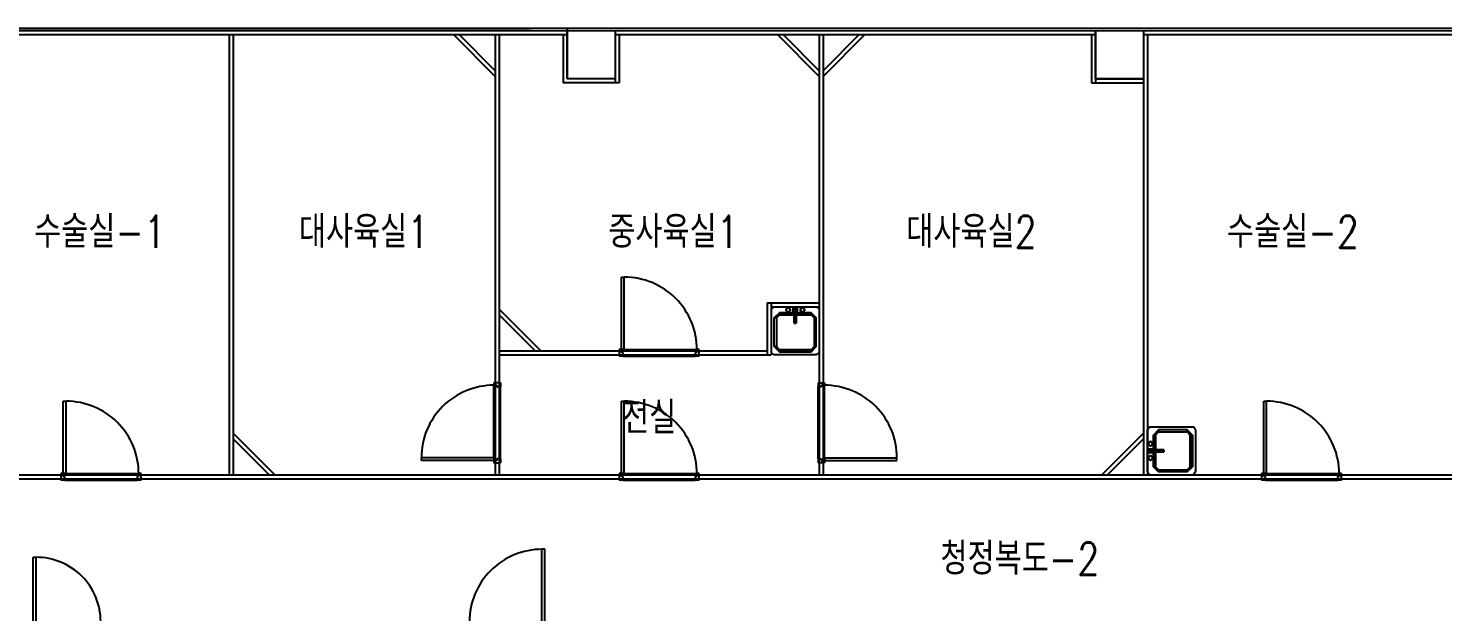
# Model space of a CAD drawing. Header units: millimetres. Extents: x 592430 to 684586, y -483905 to -416366.
# Drawn here: x 653999 to 671673, y -434768 to -427478 of the extents above; entities that cross this region are included whole.
import ezdxf

# ---------------------------------------------------------------- set-up
doc = ezdxf.new("R2010")
doc.units = ezdxf.units.MM
doc.header["$LTSCALE"] = 500
doc.layers.add('동물실', color=9, linetype='Continuous')
doc.styles.add('GHD', font='simple.shx', dxfattribs={"bigfont": 'whgtxt.shx'})

# ---------------------------------------------------------------- blocks, each defined once
blk = doc.blocks.new('SINK')
at = {"layer": '동물실'}
for p, q in [((0, 262), (25, 300)), ((0, 262), (0, -262)), ((25, 300), (575, 300)), ((76, 198), (140, 262)), ((140, 262), (76, 198)), ((76, -198), (76, 198)), ((102, 198), (76, 198)), ((76, 198), (76, -198)), ((102, 198), (76, 198)), ((140, 236), (102, 198)), ((102, 198), (140, 236)), ((102, 198), (102, -198)), ((102, -198), (102, 198)), ((498, 262), (140, 262)), ((140, 262), (140, 236)), ((498, 262), (140, 262)), ((140, 236), (140, 262)), ((140, 236), (498, 236)), ((140, 236), (498, 236)), ((498, 262), (562, 198)), ((498, 236), (498, 262)), ((498, 262), (562, 198)), ((498, 236), (498, 262)), ((498, 236), (536, 198)), ((536, 198), (498, 236)), ((536, -198), (536, 198)), ((562, 198), (536, 198)), ((536, 198), (536, -198)), ((536, 198), (562, 198)), ((562, 198), (562, -198)), ((562, -198), (562, 198)), ((600, 262), (575, 300)), ((600, -262), (600, 262)), ((13, 89), (14, 96)), ((14, 96), (13, 89)), ((13, 89), (14, 96)), ((14, 96), (13, 89)), ((14, 82), (13, 89)), ((13, 89), (14, 82)), ((14, 82), (13, 89)), ((13, 89), (14, 82)), ((25, 13), (13, 25)), ((13, 25), (13, -25)), ((76, 25), (13, 25)), ((25, 13), (13, 25)), ((14, 96), (16, 102)), ((16, 102), (14, 96)), ((14, 96), (16, 102)), ((16, 102), (14, 96)), ((16, 76), (14, 82)), ((14, 82), (16, 76)), ((16, 76), (14, 82)), ((14, 82), (16, 76)), ((16, 102), (20, 107)), ((20, 107), (16, 102)), ((16, 102), (20, 107)), ((20, 107), (16, 102)), ((20, 71), (16, 76)), ((16, 76), (20, 71)), ((20, 71), (16, 76)), ((16, 76), (20, 71)), ((20, 107), (25, 111)), ((25, 111), (20, 107)), ((20, 107), (25, 111)), ((25, 111), (20, 107)), ((25, 67), (20, 71)), ((20, 71), (25, 67)), ((25, 67), (20, 71)), ((20, 71), (25, 67)), ((25, 111), (32, 114)), ((32, 114), (25, 111)), ((25, 111), (32, 114)), ((32, 114), (25, 111)), ((32, 64), (25, 67)), ((25, 67), (32, 64)), ((32, 64), (25, 67)), ((25, 67), (32, 64)), ((25, 13), (25, -13)), ((89, 13), (25, 13)), ((25, 13), (25, -13)), ((25, 13), (64, 13)), ((89, 13), (25, 13)), ((32, 114), (38, 115)), ((38, 115), (32, 114)), ((32, 114), (38, 115)), ((38, 115), (32, 114)), ((38, 64), (32, 64)), ((32, 64), (38, 64)), ((38, 64), (32, 64)), ((32, 64), (38, 64)), ((38, 115), (45, 114)), ((45, 114), (38, 115)), ((38, 115), (45, 114)), ((45, 114), (38, 115)), ((38, 64), (45, 64)), ((45, 64), (38, 64)), ((38, 64), (45, 64)), ((45, 64), (38, 64)), ((45, 114), (51, 111)), ((51, 111), (45, 114)), ((45, 114), (51, 111)), ((51, 111), (45, 114)), ((51, 67), (45, 64)), ((45, 64), (51, 67)), ((51, 67), (45, 64)), ((45, 64), (51, 67)), ((51, 111), (56, 107)), ((56, 107), (51, 111)), ((51, 111), (56, 107)), ((56, 107), (51, 111)), ((56, 71), (51, 67)), ((51, 67), (56, 71)), ((56, 71), (51, 67)), ((51, 67), (56, 71)), ((56, 107), (60, 102)), ((60, 102), (56, 107)), ((56, 107), (60, 102)), ((60, 102), (56, 107)), ((60, 76), (56, 71)), ((56, 71), (60, 76)), ((60, 76), (56, 71)), ((56, 71), (60, 76)), ((60, 102), (63, 96)), ((63, 96), (60, 102)), ((60, 102), (63, 96)), ((63, 96), (60, 102)), ((63, 82), (60, 76)), ((60, 76), (63, 82)), ((63, 82), (60, 76)), ((60, 76), (63, 82)), ((63, 96), (64, 89)), ((64, 89), (63, 96)), ((63, 96), (64, 89)), ((64, 89), (63, 96)), ((64, 89), (63, 82)), ((63, 82), (64, 89)), ((64, 89), (63, 82)), ((63, 82), (64, 89)), ((76, 25), (64, 13)), ((64, 13), (76, 25)), ((64, 13), (64, -13)), ((102, 13), (64, 13)), ((64, 13), (64, -13)), ((102, 13), (64, 13)), ((76, -25), (76, 25)), ((89, 13), (204, 13)), ((89, -13), (89, 13)), ((89, -13), (89, 13)), ((89, 13), (102, 13)), ((102, 13), (89, 13)), ((89, 13), (204, 13)), ((102, 13), (204, 13)), ((102, 13), (102, -13)), ((102, -13), (102, 13)), ((204, 13), (102, 13)), ((204, 13), (204, -13)), ((204, 13), (204, -13)), ((204, -13), (204, 13)), ((204, 13), (204, -13)), ((25, -13), (13, -25)), ((25, -13), (13, -25)), ((13, -25), (76, -25)), ((13, -89), (14, -82)), ((14, -82), (13, -89)), ((13, -89), (14, -82)), ((14, -82), (13, -89)), ((14, -96), (13, -89)), ((13, -89), (14, -96)), ((14, -96), (13, -89)), ((13, -89), (14, -96)), ((14, -82), (16, -76)), ((16, -76), (14, -82)), ((14, -82), (16, -76)), ((16, -76), (14, -82)), ((16, -102), (14, -96)), ((14, -96), (16, -102)), ((16, -102), (14, -96)), ((14, -96), (16, -102)), ((16, -76), (20, -71)), ((20, -71), (16, -76)), ((16, -76), (20, -71)), ((20, -71), (16, -76)), ((20, -107), (16, -102)), ((16, -102), (20, -107)), ((20, -107), (16, -102)), ((16, -102), (20, -107)), ((20, -71), (25, -67)), ((25, -67), (20, -71)), ((20, -71), (25, -67)), ((25, -67), (20, -71)), ((25, -111), (20, -107)), ((20, -107), (25, -111)), ((25, -111), (20, -107)), ((20, -107), (25, -111)), ((25, -13), (89, -13)), ((25, -13), (64, -13)), ((89, -13), (25, -13)), ((25, -67), (32, -64)), ((32, -64), (25, -67)), ((25, -67), (32, -64)), ((32, -64), (25, -67)), ((32, -114), (25, -111)), ((25, -111), (32, -114)), ((32, -114), (25, -111)), ((25, -111), (32, -114)), ((32, -64), (38, -64)), ((38, -64), (32, -64)), ((32, -64), (38, -64)), ((38, -64), (32, -64)), ((38, -115), (32, -114)), ((32, -114), (38, -115)), ((38, -115), (32, -114)), ((32, -114), (38, -115)), ((38, -64), (45, -64)), ((45, -64), (38, -64)), ((38, -64), (45, -64)), ((45, -64), (38, -64)), ((45, -114), (38, -115)), ((38, -115), (45, -114)), ((45, -114), (38, -115)), ((38, -115), (45, -114)), ((45, -64), (51, -67)), ((51, -67), (45, -64)), ((45, -64), (51, -67)), ((51, -67), (45, -64)), ((51, -111), (45, -114)), ((45, -114), (51, -111)), ((51, -111), (45, -114)), ((45, -114), (51, -111)), ((51, -67), (56, -71)), ((56, -71), (51, -67)), ((51, -67), (56, -71)), ((56, -71), (51, -67)), ((56, -107), (51, -111)), ((51, -111), (56, -107)), ((56, -107), (51, -111)), ((51, -111), (56, -107)), ((56, -71), (60, -76)), ((60, -76), (56, -71)), ((56, -71), (60, -76)), ((60, -76), (56, -71)), ((60, -102), (56, -107)), ((56, -107), (60, -102)), ((60, -102), (56, -107)), ((56, -107), (60, -102)), ((60, -76), (63, -82)), ((63, -82), (60, -76)), ((60, -76), (63, -82)), ((63, -82), (60, -76)), ((63, -96), (60, -102)), ((60, -102), (63, -96)), ((63, -96), (60, -102)), ((60, -102), (63, -96)), ((63, -82), (64, -89)), ((63, -82), (64, -89)), ((64, -89), (63, -82)), ((63, -82), (64, -89)), ((64, -89), (63, -96)), ((63, -96), (64, -89)), ((64, -89), (63, -96)), ((63, -96), (64, -89)), ((64, -13), (76, -25)), ((76, -25), (64, -13)), ((64, -13), (102, -13)), ((64, -13), (102, -13)), ((204, -13), (89, -13)), ((102, -13), (89, -13)), ((89, -13), (204, -13)), ((102, -13), (89, -13)), ((204, -13), (102, -13)), ((204, -13), (102, -13)), ((0, -262), (25, -300)), ((25, -300), (575, -300)), ((140, -262), (76, -198)), ((76, -198), (102, -198)), ((76, -198), (140, -262)), ((102, -198), (76, -198)), ((102, -198), (140, -236)), ((140, -236), (102, -198)), ((140, -236), (498, -236)), ((140, -262), (140, -236)), ((140, -236), (498, -236)), ((140, -262), (140, -236)), ((498, -262), (140, -262)), ((498, -262), (140, -262)), ((562, -198), (498, -262)), ((498, -236), (536, -198)), ((498, -262), (562, -198)), ((536, -198), (498, -236)), ((498, -236), (498, -262)), ((498, -236), (498, -262)), ((536, -198), (562, -198)), ((536, -198), (562, -198)), ((600, -262), (575, -300))]:
    blk.add_line(p, q, dxfattribs=at)

msp = doc.modelspace()

# ---------------------------------------------------------------- linework, layer by layer
at = {"layer": '동물실', "color": 251}
for p, q in [((660283, -427479), (624833, -427479)), ((651433, -427508), (660733, -427508)), ((683963, -427478), (660283, -427479)), ((660733, -427479), (660733, -428108)), ((660733, -428108), (660733, -427508)), ((660733, -427508), (660733, -428108)), ((660733, -427508), (661333, -427508)), ((660733, -428108), (660733, -427508)), ((660733, -427508), (661333, -427508)), ((661333, -427508), (667333, -427508)), ((661333, -427508), (661333, -428158)), ((661333, -427508), (661333, -428108)), ((661333, -427508), (661333, -428108)), ((667333, -427508), (667333, -428158)), ((667333, -427508), (667933, -427508)), ((667333, -428108), (667333, -427508)), ((667333, -427508), (667933, -427508)), ((667333, -428108), (667333, -427508)), ((667933, -427508), (667933, -433058)), ((667933, -427508), (683333, -427508)), ((667933, -427508), (667933, -428108)), ((667933, -427508), (667933, -428108)), ((651433, -427558), (660733, -427558)), ((656508, -427558), (656508, -433058)), ((656558, -427558), (656558, -433058)), ((659312, -427558), (659833, -428079)), ((659383, -427558), (659833, -428008)), ((659833, -427558), (659833, -433058)), ((659883, -427558), (659883, -433058)), ((660683, -427558), (660683, -428158)), ((661333, -427558), (667333, -427558)), ((661383, -427558), (661383, -428158)), ((663362, -427558), (663883, -428079)), ((663433, -427558), (663883, -428008)), ((663883, -427558), (663883, -433058)), ((663933, -427558), (663933, -433058)), ((664383, -427558), (663933, -428008)), ((664453, -427558), (663933, -428079)), ((667283, -427558), (667283, -428158)), ((667933, -427558), (683283, -427558)), ((667933, -427558), (667933, -433058)), ((667983, -427558), (667983, -433058)), ((667983, -427558), (667983, -433058)), ((661383, -428158), (660683, -428158)), ((661333, -428108), (660733, -428108)), ((661333, -428108), (660733, -428108)), ((661333, -428108), (660733, -428108)), ((667283, -428158), (667933, -428158)), ((667333, -428108), (667933, -428108)), ((667933, -428108), (667333, -428108)), ((667933, -428108), (667333, -428108)), ((661412, -431493), (661412, -430588)), ((661412, -430588), (661447, -430588)), ((661447, -431493), (661447, -430588)), ((660403, -431508), (659883, -430988)), ((663233, -430908), (663883, -430908)), ((663233, -430908), (663233, -431558)), ((663283, -430908), (663283, -431558)), ((663283, -430958), (663883, -430958)), ((660333, -431508), (659883, -431058)), ((659883, -431508), (663233, -431508)), ((659883, -431558), (663283, -431558)), ((661412, -431493), (661383, -431493)), ((661383, -431493), (661383, -431573)), ((661383, -431508), (661383, -431558)), ((661383, -431508), (661383, -431558)), ((661433, -431573), (661383, -431573)), ((661412, -431529), (661412, -431493)), ((661447, -431493), (661412, -431493)), ((661433, -431529), (661412, -431529)), ((661433, -431573), (661433, -431529)), ((661433, -431573), (662333, -431573)), ((661447, -431493), (662353, -431493)), ((662333, -431529), (662333, -431573)), ((662353, -431529), (662333, -431529)), ((662353, -431529), (662333, -431529)), ((662383, -431573), (662333, -431573)), ((662353, -431493), (662353, -431529)), ((662383, -431493), (662353, -431493)), ((662383, -431573), (662383, -431493)), ((662383, -431558), (662383, -431508)), ((659818, -431908), (659818, -431938)), ((659898, -431908), (659818, -431908)), ((659818, -431938), (659854, -431938)), ((659818, -432844), (659818, -431938)), ((659883, -431908), (659833, -431908)), ((659854, -431938), (659854, -431958)), ((659854, -431938), (659854, -431958)), ((659898, -431908), (659898, -431958)), ((663868, -431908), (663948, -431908)), ((663868, -431908), (663868, -431958)), ((663883, -431908), (663933, -431908)), ((663912, -431938), (663912, -431958)), ((663948, -431938), (663912, -431938)), ((663912, -431938), (663912, -431958)), ((663948, -431908), (663948, -431938)), ((663948, -432844), (663948, -431938)), ((659854, -431958), (659898, -431958)), ((659898, -432859), (659898, -431958)), ((663912, -431958), (663868, -431958)), ((663868, -432859), (663868, -431958)), ((654437, -433043), (654437, -432138)), ((654437, -432138), (654472, -432138)), ((654472, -433043), (654472, -432138)), ((661412, -433043), (661412, -432138)), ((661412, -432138), (661447, -432138)), ((661447, -433043), (661447, -432138)), ((669437, -433043), (669437, -432138)), ((669437, -432138), (669472, -432138)), ((669472, -433043), (669472, -432138)), ((657078, -433058), (656558, -432538)), ((657008, -433058), (656558, -432608)), ((667412, -433058), (667933, -432538)), ((667483, -433058), (667933, -432608)), ((659818, -432844), (658913, -432844)), ((658913, -432879), (658913, -432844)), ((659818, -432879), (658913, -432879)), ((659818, -432844), (659818, -432879)), ((659818, -432879), (659818, -432908)), ((659854, -432879), (659818, -432879)), ((659818, -432908), (659898, -432908)), ((659833, -432908), (659883, -432908)), ((659833, -432908), (659883, -432908)), ((659854, -432859), (659854, -432879)), ((659898, -432859), (659854, -432859)), ((659898, -432859), (659898, -432908)), ((663868, -432859), (663912, -432859)), ((663868, -432859), (663868, -432908)), ((663948, -432908), (663868, -432908)), ((663933, -432908), (663883, -432908)), ((663933, -432908), (663883, -432908)), ((663912, -432859), (663912, -432879)), ((663912, -432879), (663948, -432879)), ((663948, -432844), (664853, -432844)), ((663948, -432844), (663948, -432879)), ((663948, -432879), (663948, -432908)), ((663948, -432879), (664853, -432879)), ((664853, -432879), (664853, -432844)), ((653183, -433108), (677133, -433108)), ((653233, -433058), (677133, -433058)), ((654437, -433043), (654408, -433043)), ((654408, -433043), (654408, -433123)), ((654408, -433058), (654408, -433108)), ((654408, -433058), (654408, -433108)), ((654458, -433123), (654408, -433123)), ((654437, -433079), (654437, -433043)), ((654472, -433043), (654437, -433043)), ((654458, -433079), (654437, -433079)), ((654458, -433123), (654458, -433079)), ((654458, -433123), (655358, -433123)), ((654472, -433043), (655378, -433043)), ((655358, -433079), (655358, -433123)), ((655378, -433079), (655358, -433079)), ((655378, -433079), (655358, -433079)), ((655408, -433123), (655358, -433123)), ((655378, -433043), (655378, -433079)), ((655408, -433043), (655378, -433043)), ((655408, -433123), (655408, -433043)), ((655408, -433108), (655408, -433058)), ((661412, -433043), (661383, -433043)), ((661383, -433043), (661383, -433123)), ((661383, -433058), (661383, -433108)), ((661383, -433058), (661383, -433108)), ((661433, -433123), (661383, -433123)), ((661412, -433079), (661412, -433043)), ((661447, -433043), (661412, -433043)), ((661433, -433079), (661412, -433079)), ((661433, -433123), (661433, -433079)), ((661433, -433123), (662333, -433123)), ((661447, -433043), (662353, -433043)), ((662333, -433079), (662333, -433123)), ((662353, -433079), (662333, -433079)), ((662353, -433079), (662333, -433079)), ((662383, -433123), (662333, -433123)), ((662353, -433043), (662353, -433079)), ((662383, -433043), (662353, -433043)), ((662383, -433123), (662383, -433043)), ((662383, -433108), (662383, -433058)), ((669437, -433043), (669408, -433043)), ((669408, -433043), (669408, -433123)), ((669408, -433058), (669408, -433108)), ((669408, -433058), (669408, -433108)), ((669458, -433123), (669408, -433123)), ((669437, -433079), (669437, -433043)), ((669472, -433043), (669437, -433043)), ((669458, -433079), (669437, -433079)), ((669458, -433123), (669458, -433079)), ((669458, -433123), (670358, -433123)), ((669472, -433043), (670378, -433043)), ((670358, -433079), (670358, -433123)), ((670378, -433079), (670358, -433079)), ((670378, -433079), (670358, -433079)), ((670408, -433123), (670358, -433123)), ((670378, -433043), (670378, -433079)), ((670408, -433043), (670378, -433043)), ((670408, -433123), (670408, -433043)), ((670408, -433108), (670408, -433058)), ((660418, -434893), (660418, -433988)), ((660453, -433988), (660418, -433988)), ((660453, -434893), (660453, -433988)), ((654062, -434893), (654062, -434088)), ((654062, -434088), (654097, -434088)), ((654097, -434893), (654097, -434088))]:
    msp.add_line(p, q, dxfattribs=at)
for centre, radius, start, end in [((661449, -431493), 905, 359.9639, 90.0849), ((659817, -432843), 905, 89.9639, 180.0849), ((663948, -432843), 905, 359.9151, 90.0361), ((654474, -433043), 905, 359.9639, 90.0849), ((661449, -433043), 905, 359.9639, 90.0849), ((669474, -433043), 905, 359.9639, 90.0849), ((660417, -434893), 905, 89.9151, 180.0361), ((654099, -434893), 805, 359.9639, 90.0849)]:
    msp.add_arc(centre, radius, start, end, dxfattribs=at)

# ---------------------------------------------------------------- block references
at = {"layer": '동물실', "color": 251, "xscale": -1}
for p, rotation in [((663583, -430958), 90), ((667983, -432758), 180)]:
    msp.add_blockref('SINK', p, dxfattribs=dict(at, rotation=rotation))

# ---------------------------------------------------------------- texts
at = {"layer": '동물실', "color": 251, "style": 'GHD', "width": 0.8}
for s, p in [('수술실-1', (654072, -430221)), ('대사육실1', (657380, -430221)), ('중사육실1', (661247, -430221)), ('대사육실2', (664970, -430221)), ('수술실-2', (668977, -430221)), ('전실', (661419, -432543)), ('청정복도-2', (665397, -434305))]:
    msp.add_text(s, height=400, dxfattribs=at).set_placement(p)

doc.saveas('drawing.dxf')
